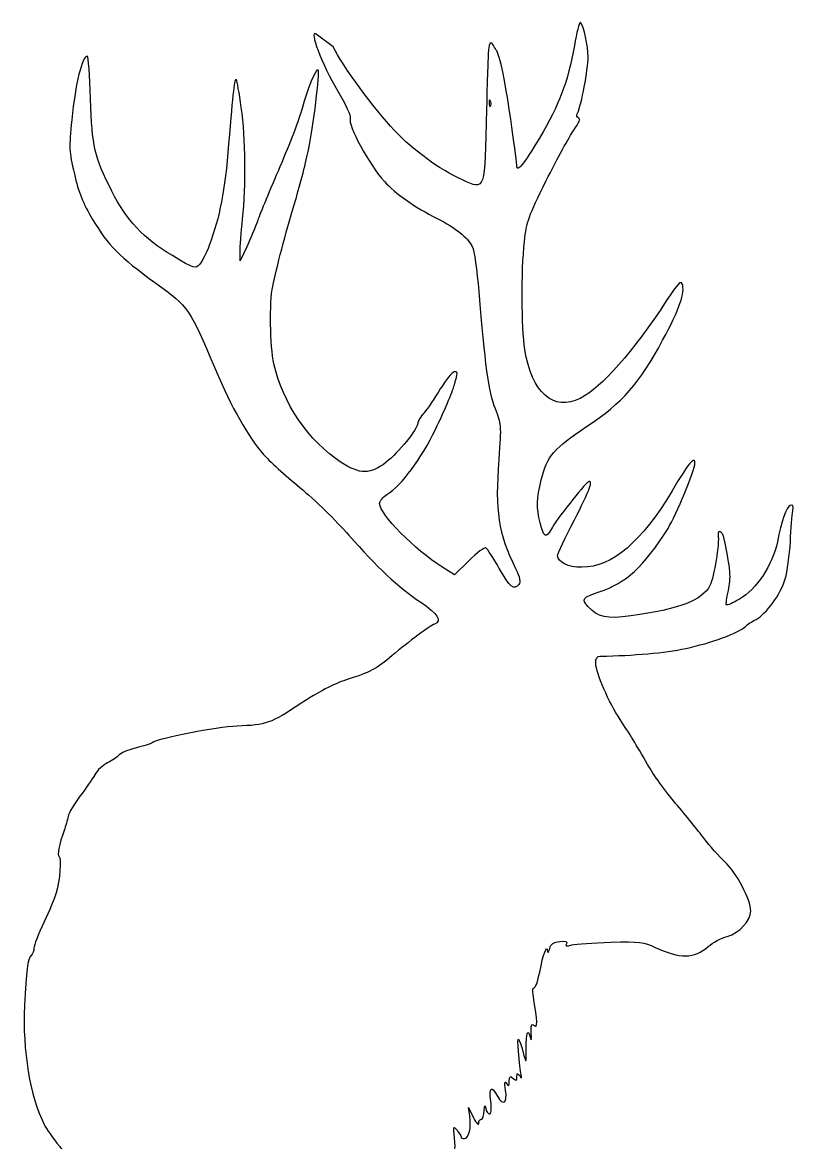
# Model space of a CAD drawing. Extents: x 4 to 208, y 2 to 244.
# Drawn here: x 74.5 to 160.1, y 119.9 to 244.3 of the extents above; entities that cross this region are included whole.
import ezdxf

# ---------------------------------------------------------------- set-up
doc = ezdxf.new("R2010")
doc.units = 0
doc.layers.add('Layer_1', color=7, linetype='CONTINUOUS')

msp = doc.modelspace()

# ---------------------------------------------------------------- linework, layer by layer
at = {"layer": 'Layer_1', "color": 7}
for points in [[(136.424678, 244.267438), (136.424678, 244.267438)], [(108.987387, 241.546641), (107.10168, 242.981453)], [(99.389627, 219.344241), (98.674702, 217.792019), (98.65651, 218.779797)], [(124.070841, 184.534995), (122.476175, 182.959622), (121.065064, 183.836605)], [(124.159589, 122.894797), (124.022335, 123.812019), (124.582369, 122.68313)]]:
    msp.add_lwpolyline(points, dxfattribs=at)
msp.add_lwpolyline([(126.46708, 235.506882), (126.467091, 235.506882)], close=True, dxfattribs=at)
for points in [[(136.424678, 244.267438), (136.305361, 244.236298), (136.021595, 243.143181), (135.768732, 241.719722)], [(136.446175, 244.259722), (136.439741, 244.267306), (136.432634, 244.269515), (136.424678, 244.267438)], [(137.292842, 240.438145), (137.292842, 241.685373), (136.820233, 243.818778), (136.446175, 244.259722)], [(107.10168, 242.981453), (106.257638, 243.508562), (107.725907, 239.642042), (109.50498, 236.652953)], [(127.06394, 241.216464), (126.93683, 241.336501), (126.450234, 242.87571), (126.228297, 241.252842)], [(115.775051, 232.290633), (113.59576, 234.575385), (109.976519, 239.510687), (108.987387, 241.546641)], [(126.228297, 241.252842), (126.196522, 240.518415), (126.101269, 238.889268), (126.016631, 234.664717)], [(135.768732, 241.719722), (135.042348, 237.63074), (134.10896, 235.161499), (131.882114, 231.437353)], [(81.690103, 240.510908), (81.117025, 240.510908), (80.385965, 237.519141), (79.968107, 233.464722)], [(82.053907, 235.783686), (81.968845, 238.383658), (81.805024, 240.510908), (81.690103, 240.510908)], [(128.831137, 232.625772), (128.169185, 237.447614), (127.474715, 240.824618), (127.06394, 241.216464)], [(136.134187, 234.254614), (136.536551, 235.018835), (137.292842, 239.054828), (137.292842, 240.438145)], [(107.311142, 238.977978), (107.075176, 239.213933), (106.085634, 236.840069), (105.538434, 234.725352)], [(106.209812, 229.927575), (106.804765, 232.71772), (107.538895, 238.750222), (107.311142, 238.977978)], [(98.239241, 237.889879), (98.031723, 238.097406), (97.862432, 236.689746), (97.383755, 230.774241)], [(98.792109, 234.827325), (98.564412, 236.435433), (98.315639, 237.813484), (98.239241, 237.889879)], [(109.50498, 236.652953), (110.37936, 235.183845), (110.97468, 233.880057), (110.881914, 233.638354)], [(84.419722, 225.527222), (82.465079, 229.402901), (82.229195, 230.425036), (82.053907, 235.783686)], [(126.296584, 235.336372), (126.284335, 235.038865), (126.351033, 234.872176), (126.444812, 234.965955)], [(126.467091, 235.506882), (126.377, 235.732019), (126.310125, 235.665147), (126.296584, 235.336372)], [(126.444812, 234.965955), (126.538592, 235.059738), (126.548617, 235.303154), (126.46708, 235.506882)], [(98.927708, 222.448686), (99.335068, 226.217165), (99.278547, 231.391896), (98.792109, 234.827325)], [(105.538434, 234.725352), (105.257312, 233.638797), (104.14885, 230.717797), (103.075051, 228.234241)], [(126.016631, 234.664717), (125.832681, 225.48378), (125.878138, 225.617308), (123.33938, 226.779583)], [(136.236716, 233.662058), (136.00408, 233.742406), (135.969567, 233.941952), (136.134187, 234.254614)], [(79.968107, 233.464722), (79.649365, 230.372038), (79.667306, 229.993363), (80.254187, 227.453719)], [(110.881914, 233.638354), (110.592551, 232.884293), (112.945082, 228.522421), (114.67152, 226.611464)], [(129.39062, 228.321883), (129.39062, 228.447754), (129.138844, 230.384504), (128.831137, 232.625772)], [(135.705342, 232.298902), (136.301395, 233.138496), (136.473613, 233.58023), (136.236716, 233.662058)], [(123.33938, 226.779583), (120.75191, 227.964166), (117.965717, 229.993945), (115.775051, 232.290633)], [(131.882114, 231.437353), (130.11227, 228.4775), (129.39062, 227.575007), (129.39062, 228.321883)], [(132.649956, 226.713436), (133.845337, 229.102145), (135.220287, 231.615661), (135.705342, 232.298902)], [(97.383755, 230.774241), (96.957063, 225.500905), (96.420006, 222.699666), (95.221888, 219.49748)], [(104.695075, 224.142019), (105.230253, 225.927075), (105.911927, 228.530575), (106.209812, 229.927575)], [(103.075051, 228.234241), (102.00128, 225.750686), (100.893756, 223.083686), (100.613876, 222.307575)], [(80.254187, 227.453719), (80.7323, 225.384607), (81.212902, 224.187683), (82.285967, 222.396319)], [(114.67152, 226.611464), (115.85135, 225.305534), (118.097884, 223.730226), (120.529285, 222.504357)], [(130.220751, 219.940103), (130.455616, 222.171552), (130.654363, 222.72558), (132.649956, 226.713436)], [(91.149509, 218.376857), (87.902373, 220.316299), (86.061296, 222.27228), (84.419722, 225.527222)], [(102.274136, 214.969797), (102.704525, 217.044562), (103.712518, 220.864637), (104.695075, 224.142019)], [(82.285967, 222.396319), (84.033628, 219.478712), (85.214209, 218.288736), (89.306798, 215.315959)], [(98.65651, 218.779797), (98.646463, 219.323075), (98.768309, 220.974075), (98.927708, 222.448686)], [(100.613876, 222.307575), (100.334024, 221.531464), (99.782932, 220.197964), (99.389627, 219.344241)], [(120.529285, 222.504357), (122.563571, 221.478694), (123.902368, 220.407025), (124.431338, 219.381173)], [(95.221888, 219.49748), (94.904727, 218.649746), (94.430274, 217.709461), (94.167412, 217.407822)], [(124.431338, 219.381173), (124.64275, 218.971192), (124.964729, 216.742872), (125.150121, 214.405352)], [(130.26981, 207.968259), (129.892309, 210.404672), (129.866816, 216.577558), (130.220751, 219.940103)], [(94.167412, 217.407822), (93.699403, 216.870795), (93.636705, 216.891313), (91.149509, 218.376857)], [(89.306798, 215.315959), (92.967164, 212.657158), (93.049214, 212.537609), (95.926893, 205.725365)], [(145.567135, 208.982495), (147.45729, 212.49584), (148.076787, 214.278669), (147.740576, 215.237135)], [(147.740576, 215.237135), (147.588994, 215.669245), (147.245341, 215.302531), (145.972829, 213.350327)], [(102.415797, 206.362019), (101.985637, 208.380128), (101.906541, 213.197676), (102.274136, 214.969797)], [(125.150121, 214.405352), (125.779307, 206.470977), (126.237128, 203.193815), (126.966926, 201.397773)], [(145.972829, 213.350327), (142.270045, 207.669749), (138.84354, 203.791923), (136.419167, 202.538238)], [(137.115903, 199.405682), (141.146685, 202.089979), (142.971226, 204.157378), (145.567135, 208.982495)], [(136.419167, 202.538238), (133.471638, 201.014004), (131.010587, 203.187126), (130.26981, 207.968259)], [(95.926893, 205.725365), (97.683868, 201.566141), (99.568542, 198.22768), (101.215252, 196.356908)], [(109.881458, 195.428662), (106.290773, 197.755082), (103.324468, 202.098793), (102.415797, 206.362019)], [(122.427119, 205.463536), (122.177748, 205.414368), (121.48181, 204.565384), (120.880959, 203.576728)], [(122.454678, 204.052425), (122.842903, 205.42067), (122.840572, 205.545054), (122.427119, 205.463536)], [(120.383213, 199.165352), (121.288243, 201.028019), (122.220547, 203.227145), (122.454678, 204.052425)], [(120.880959, 203.576728), (120.280136, 202.588073), (119.47245, 201.403733), (119.086201, 200.944673)], [(119.086201, 200.944673), (118.699923, 200.485613), (118.383953, 199.9519), (118.383953, 199.75901)], [(126.966926, 201.397773), (127.646517, 199.725304), (127.654832, 199.611738), (127.373174, 195.759393)], [(118.383953, 199.75901), (118.383953, 199.148445), (116.230222, 196.493371), (114.884841, 195.445201)], [(114.958151, 191.870568), (116.651174, 192.964134), (118.725298, 195.753133), (120.383213, 199.165352)], [(132.090473, 193.480118), (132.769274, 196.142101), (133.488021, 196.989673), (137.115903, 199.405682)], [(101.215252, 196.356908), (101.850252, 195.635523), (103.686497, 193.962642), (105.295898, 192.638964)], [(114.884841, 195.445201), (113.118242, 194.068854), (111.985961, 194.065151), (109.881458, 195.428662)], [(127.373174, 195.759393), (126.947047, 189.931369), (127.296728, 187.65022), (129.23187, 183.646438)], [(146.162449, 188.100808), (147.062625, 189.514151), (149.146175, 194.590059), (149.146175, 195.369684)], [(149.146175, 195.369684), (149.146175, 196.200831), (148.38531, 195.268185), (146.617752, 192.270751)], [(131.965347, 188.702184), (131.538938, 190.39554), (131.565766, 191.422346), (132.090473, 193.480118)], [(137.306623, 193.247505), (136.827974, 192.951686), (133.685272, 188.954507), (133.212747, 188.040725)], [(135.74062, 188.994879), (137.447838, 192.275109), (137.952799, 193.646852), (137.306623, 193.247505)], [(105.295898, 192.638964), (106.90527, 191.315285), (109.34985, 188.936118), (110.728675, 187.352258)], [(114.15062, 190.853025), (114.15062, 191.125905), (114.514018, 191.583687), (114.958151, 191.870568)], [(146.617752, 192.270751), (143.299101, 186.64304), (139.927573, 183.793515), (136.57957, 183.786996)], [(121.065064, 183.836605), (118.061288, 185.704391), (114.15062, 189.672946), (114.15062, 190.853025)], [(159.719035, 190.655689), (159.330359, 190.506538), (158.75267, 188.860397), (158.302412, 186.618037)], [(160.012834, 190.051559), (160.105149, 190.63577), (160.036394, 190.777468), (159.719035, 190.655689)], [(159.746047, 186.606464), (159.826424, 188.081075), (159.946456, 189.631587), (160.012834, 190.051559)], [(133.212747, 188.040725), (132.644718, 186.9423), (132.372086, 187.086794), (131.965347, 188.702184)], [(133.906175, 185.066368), (133.906175, 185.288342), (134.731675, 187.056298), (135.74062, 188.994879)], [(138.531975, 181.062341), (141.559796, 182.065378), (143.39859, 183.761393), (146.162449, 188.100808)], [(152.370234, 187.100352), (152.237194, 187.74869), (151.609137, 188.023775), (151.725864, 187.382575)], [(110.728675, 187.352258), (113.833346, 183.785918), (116.212925, 181.566686), (118.714684, 179.903133)], [(151.725864, 187.382575), (151.892714, 186.465948), (151.280715, 182.685133), (150.818012, 181.772855)], [(152.860265, 181.210064), (153.185949, 182.620961), (153.115922, 183.465852), (152.370234, 187.100352)], [(158.302412, 186.618037), (157.785946, 184.045954), (156.019218, 181.375159), (154.083964, 180.241029)], [(159.172783, 182.48668), (159.407818, 183.277954), (159.665642, 185.131852), (159.746047, 186.606464)], [(125.941667, 185.939493), (125.790029, 186.033219), (124.947959, 185.401431), (124.070841, 184.534995)], [(127.431049, 183.648092), (126.763481, 184.814829), (126.093333, 185.845765), (125.941667, 185.939493)], [(136.57957, 183.786996), (135.095674, 183.784112), (133.906175, 184.353272), (133.906175, 185.066368)], [(129.617171, 181.882549), (129.053093, 181.202851), (128.638368, 181.537992), (127.431049, 183.648092)], [(129.23187, 183.646438), (129.721243, 182.633971), (129.829684, 182.138609), (129.617171, 181.882549)], [(150.818012, 181.772855), (149.97095, 180.102768), (147.455746, 179.135471), (142.035499, 178.394457)], [(155.93384, 178.006402), (157.081384, 178.59983), (158.671556, 180.799112), (159.172783, 182.48668)], [(137.268037, 179.436255), (136.50584, 180.247568), (136.656016, 180.44089), (138.531975, 181.062341)], [(152.656314, 179.615399), (152.583078, 179.68863), (152.674788, 180.406482), (152.860265, 181.210064)], [(118.714684, 179.903133), (120.601847, 178.648251), (121.119849, 177.819257), (120.229974, 177.477785)], [(142.035499, 178.394457), (139.297689, 178.020169), (138.418065, 178.212088), (137.268037, 179.436255)], [(154.083964, 180.241029), (153.371917, 179.823735), (152.729551, 179.542168), (152.656314, 179.615399)], [(154.747076, 177.221471), (154.955807, 177.423398), (155.489594, 177.776678), (155.93384, 178.006402)], [(120.229974, 177.477785), (119.707553, 177.277309), (117.370826, 175.533452), (115.547953, 173.983081)], [(148.12312, 174.777382), (150.931767, 175.366822), (154.000259, 176.499005), (154.747076, 177.221471)], [(138.633398, 173.915283), (142.411789, 173.981622), (145.795548, 174.288903), (148.12312, 174.777382)], [(115.547953, 173.983081), (113.824506, 172.51729), (113.068927, 172.118648), (110.415586, 171.276062)], [(138.139509, 173.075782), (138.139509, 173.675789), (138.27681, 173.909018), (138.633398, 173.915283)], [(140.84322, 166.88894), (139.63624, 168.693252), (138.139509, 172.118058), (138.139509, 173.075782)], [(110.415586, 171.276062), (109.058662, 170.845151), (107.310504, 169.936867), (105.386849, 168.663853)], [(105.386849, 168.663853), (101.993974, 166.418575), (101.600655, 166.279512), (98.313105, 166.156376)], [(143.903567, 161.878945), (142.578901, 164.203119), (141.939766, 165.249726), (140.84322, 166.88894)], [(98.313105, 166.156376), (96.067462, 166.072265), (89.542366, 164.793999), (88.891731, 164.310908)], [(88.891731, 164.310908), (88.736509, 164.195657), (87.911009, 163.929662), (87.057286, 163.719452)], [(85.19473, 162.933971), (85.024183, 162.712314), (84.462284, 162.328517), (83.945676, 162.080689)], [(87.057286, 163.719452), (86.203564, 163.509242), (85.365305, 163.155629), (85.19473, 162.933971)], [(83.945676, 162.080689), (83.429097, 161.832861), (82.78999, 161.239822), (82.525746, 160.763284)], [(147.008012, 157.57671), (145.909518, 158.874715), (144.512518, 160.810506), (143.903567, 161.878945)], [(82.525746, 160.763284), (82.261529, 160.286744), (81.519525, 159.207244), (80.87651, 158.364395)], [(80.87651, 158.364395), (80.233523, 157.521544), (79.64275, 156.514519), (79.564066, 156.126464)], [(150.152145, 153.701116), (149.521237, 154.534691), (148.106505, 156.278703), (147.008012, 157.57671)], [(79.564066, 156.126464), (79.485383, 155.738408), (79.286416, 155.039908), (79.121993, 154.574241)], [(79.121993, 154.574241), (78.577474, 153.0319), (78.330278, 151.753165), (78.560854, 151.672091)], [(152.465594, 151.10875), (151.824216, 151.700844), (150.783053, 152.867542), (150.152145, 153.701116)], [(78.560854, 151.672091), (78.846293, 151.571716), (78.643313, 148.97511), (78.247215, 147.659797)], [(155.355064, 145.635733), (155.354726, 146.861876), (153.727551, 149.943714), (152.465594, 151.10875)], [(78.247215, 147.659797), (78.083582, 147.116519), (77.458536, 145.627168), (76.858701, 144.349748)], [(152.723562, 142.814064), (154.10789, 143.214007), (155.355346, 144.551576), (155.355064, 145.635733)], [(76.858701, 144.349748), (76.258866, 143.072328), (75.768398, 141.795758), (75.768398, 141.513194)], [(131.917942, 138.854131), (132.307324, 140.858281), (132.727463, 141.965633), (132.796579, 141.168686)], [(133.028092, 141.450908), (133.17778, 141.993525), (133.438866, 142.177735), (134.158081, 142.247412)], [(134.158081, 142.247412), (134.836346, 142.313128), (135.034678, 142.243498), (134.880725, 141.994406)], [(134.880725, 141.994406), (134.722737, 141.738763), (134.877999, 141.703999), (135.487063, 141.858807)], [(135.487063, 141.858807), (135.937066, 141.973188), (137.884069, 142.111322), (139.814102, 142.165833)], [(139.814102, 142.165833), (143.032367, 142.256734), (143.441787, 142.209651), (144.752991, 141.595877)], [(150.622881, 141.684072), (151.130203, 142.118234), (152.075326, 142.626773), (152.723562, 142.814064)], [(75.46082, 140.691883), (75.075728, 140.306802), (74.906316, 139.030248), (74.723295, 135.133979)], [(75.768398, 141.513194), (75.768398, 141.230631), (75.629872, 140.860956), (75.46082, 140.691883)], [(132.796579, 141.168686), (132.816786, 140.935852), (132.921042, 141.062852), (133.028092, 141.450908)], [(144.752991, 141.595877), (147.512137, 140.304332), (149.037356, 140.327181), (150.622881, 141.684072)], [(131.298927, 137.117803), (131.437075, 137.032428), (131.715843, 137.813896), (131.917942, 138.854131)], [(131.194748, 136.328465), (131.114061, 136.848216), (131.160808, 137.203179), (131.298927, 137.117803)], [(131.315466, 132.909275), (131.70465, 132.586283), (131.684065, 133.176285), (131.194748, 136.328465)], [(74.723295, 135.133979), (74.488034, 130.12603), (75.331317, 125.058177), (76.92099, 121.924105)], [(130.987492, 132.047726), (130.941772, 133.014608), (131.000788, 133.170426), (131.315466, 132.909275)], [(129.560947, 130.020908), (129.405527, 131.975283), (129.524994, 131.892394), (130.171142, 129.597575)], [(130.412575, 130.373686), (130.375829, 132.125225), (130.63356, 132.719458), (130.902603, 131.502575)], [(130.902603, 131.502575), (130.979819, 131.153325), (131.018198, 131.398669), (130.987492, 132.047726)], [(129.855296, 127.480908), (129.779999, 127.791352), (129.647335, 128.934352), (129.560947, 130.020908)], [(130.171142, 129.597575), (130.424662, 128.69693), (130.446328, 128.765392), (130.412575, 130.373686)], [(128.539545, 126.739522), (128.543185, 127.302529), (128.61132, 127.353002), (128.967286, 127.057575)], [(128.967286, 127.057575), (129.317863, 126.766623), (129.391362, 126.797442), (129.395031, 127.235064)], [(129.395031, 127.235064), (129.398728, 127.685014), (129.443079, 127.700248), (129.695442, 127.339797)], [(129.695442, 127.339797), (129.937307, 126.994326), (129.967028, 127.020282), (129.855296, 127.480908)], [(126.479653, 124.517575), (126.288447, 126.13221), (126.51107, 126.297615), (127.232063, 125.077058)], [(127.232063, 125.077058), (127.902341, 123.942369), (128.347081, 124.276187), (128.123927, 125.746232)], [(128.123927, 125.746232), (127.994162, 126.600987), (128.025675, 126.802274), (128.240784, 126.49313)], [(128.240784, 126.49313), (128.481774, 126.146801), (128.535876, 126.191759), (128.539545, 126.739522)], [(126.345157, 123.106464), (126.541584, 123.106464), (126.588393, 123.5995), (126.479653, 124.517575)], [(125.439509, 122.542019), (125.594731, 122.542019), (125.73915, 122.954769), (125.760316, 123.459241)], [(125.760316, 123.459241), (125.788115, 124.122537), (125.832272, 124.200667), (125.92072, 123.741464)], [(125.92072, 123.741464), (125.987974, 123.392214), (126.179097, 123.106464), (126.345157, 123.106464)], [(76.92099, 121.924105), (77.404465, 120.970961), (79.66883, 118.028244), (80.571687, 117.179797)], [(123.579159, 120.378498), (124.058231, 120.378498), (124.348028, 121.634226), (124.159589, 122.894797)], [(124.582369, 122.68313), (124.890443, 122.062241), (125.14617, 121.776491), (125.150121, 122.04813)], [(125.150121, 122.04813), (125.154185, 122.319769), (125.284286, 122.542019), (125.439509, 122.542019)], [(122.457436, 120.447953), (122.306278, 121.742961), (122.325353, 121.799385), (122.738555, 121.288555)], [(122.738555, 121.288555), (122.982282, 120.987248), (123.181731, 120.659532), (123.181731, 120.559848)], [(122.443655, 119.234727), (122.540429, 119.13797), (122.54659, 119.684107), (122.457436, 120.447953)], [(123.181731, 120.559848), (123.181731, 120.460162), (123.36055, 120.378498), (123.579159, 120.378498)]]:
    msp.add_open_spline(points, degree=3, dxfattribs=at)

doc.saveas('drawing.dxf')
